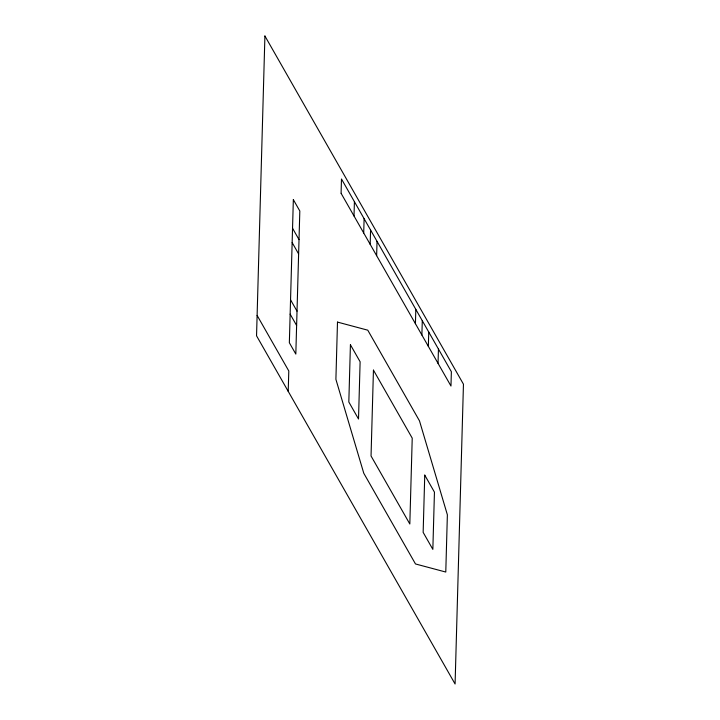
<?xml version="1.0" encoding="UTF-8"?>
<svg xmlns="http://www.w3.org/2000/svg" width="720" height="720" viewBox="0 0 720 720"><rect width="100%" height="100%" fill="white"/><g stroke="black" fill="none" stroke-linecap="round" stroke-linejoin="round"><path stroke-width="1.08" d="M288.216 391.365L288.792 370.971L257.112 315.414M341.091 193.113L341.487 179.019L451.368 371.718L450.972 386.028L341.091 193.32M354.015 215.991L354.42 201.69M363.708 233.001L364.113 218.691M370.179 244.332L370.575 230.022M376.641 255.672L377.037 241.362M415.422 323.685L415.818 309.375M421.884 335.016L422.289 320.715M428.346 346.356L428.751 332.046M438.048 363.357L438.444 349.047M292.554 228.276L299.016 239.607M292.149 242.577L298.611 253.917M290.556 299.817L297.018 311.148M290.151 314.127L296.613 325.458M264.915 36L256.545 335.808L455.085 684L463.455 384.192L264.915 36M293.346 199.656L289.35 342.738L295.821 354.078L299.817 210.987L293.346 199.656M337.491 322.101L335.898 379.332L363.78 473.265L415.494 563.958L445.779 572.04L447.372 514.809L419.49 420.867L367.776 330.183L337.491 322.101M350.424 344.772L348.822 402.003L358.515 419.004L360.117 361.773L350.424 344.772M373.446 370.134L371.043 455.985L409.824 523.998L412.227 438.147L373.446 370.134M424.755 475.128L423.153 532.368L432.846 549.369L434.448 492.138L424.755 475.128"/></g></svg>
